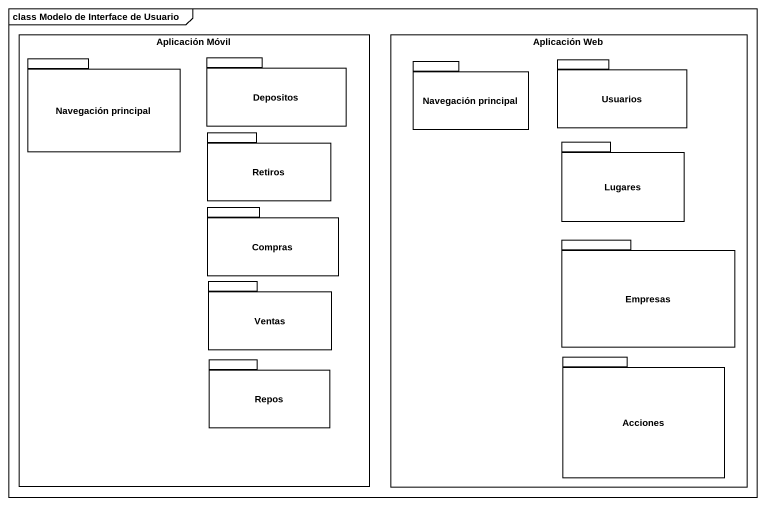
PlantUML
@startuml
mainframe class Modelo de Interface de Usuario
rectangle "Aplicación Móvil" as Aplicación_Móvil {
  package "Navegación principal" as Navegación_principal {
  }
  package Depositos {
  }
  package Retiros {
  }
  package Compras {
  }
  package Ventas {
  }
  package Repos {
  }
}
rectangle "Aplicación Web" as Aplicación_Web {
  package "Navegación principal" as Navegación_principal_2 {
  }
  package Usuarios {
  }
  package Lugares {
  }
  package Empresas {
  }
  package Acciones {
  }
}
@enduml
